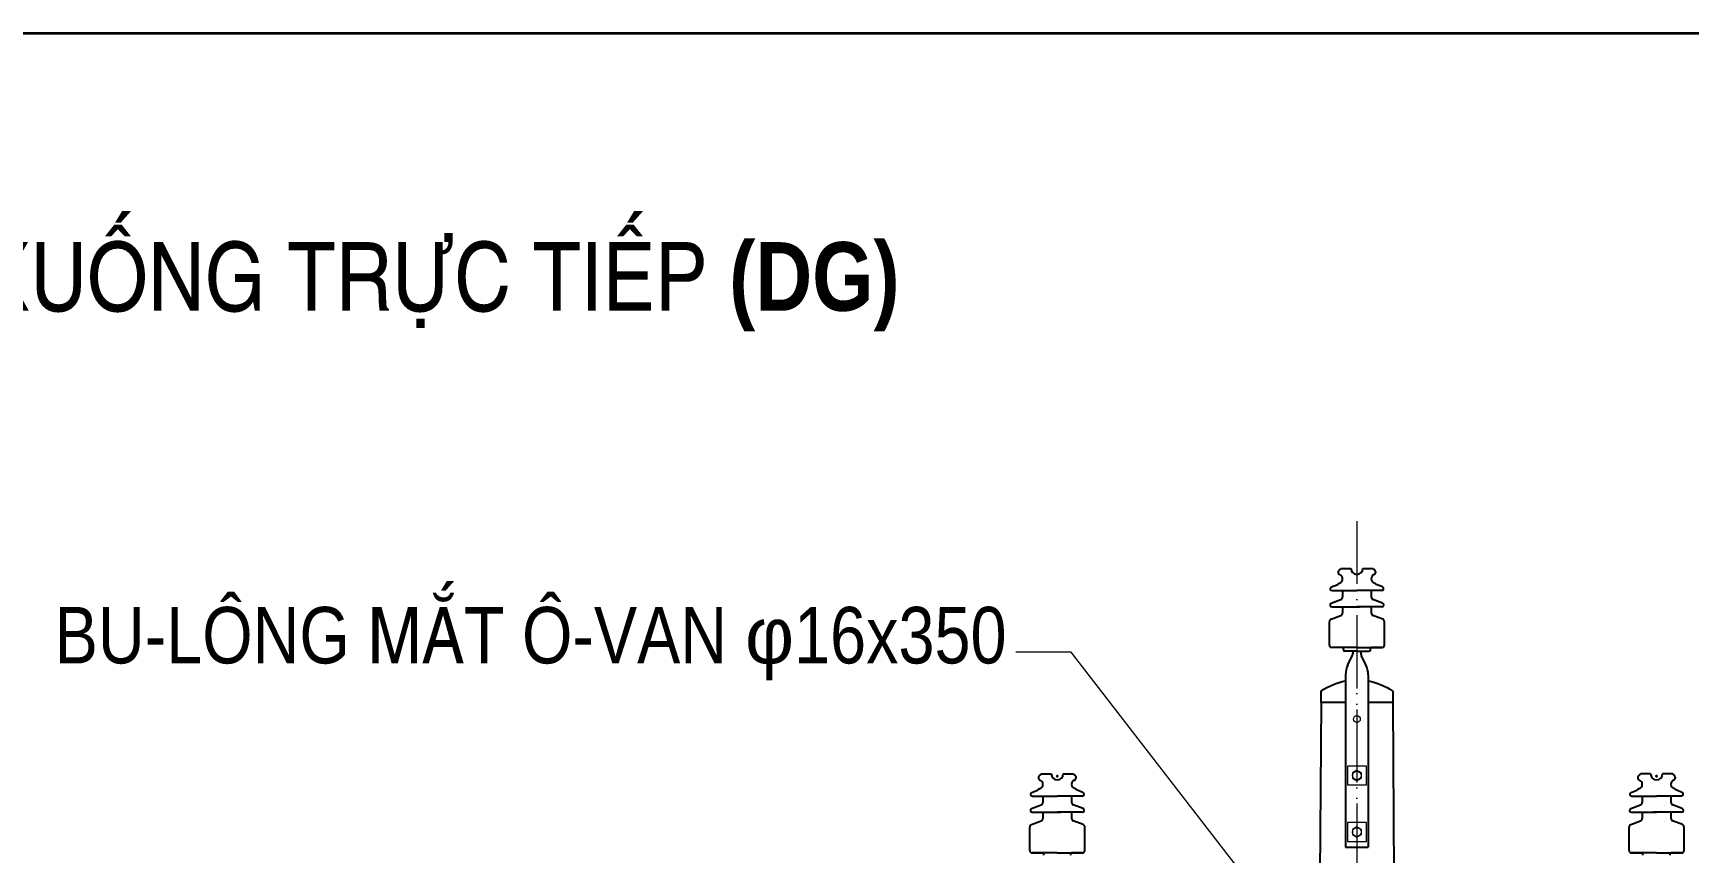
# Model space of a CAD drawing. Header units: millimetres. Extents: x -23083795 to 376618, y 113268 to 3804440.
# Drawn here: x 296974 to 298873, y 127719 to 128660 of the extents above; entities that cross this region are included whole.
import ezdxf

# ---------------------------------------------------------------- set-up
doc = ezdxf.new("R2010")
doc.units = ezdxf.units.MM
doc.header["$LTSCALE"] = 6
doc.linetypes.add('ACAD_ISO10W100', pattern=[18, 12, -3, 0, -3])
for name, color, linetype, lineweight in [('Netcoban', 4, 'Continuous', 25), ('Netlon', 5, 'Continuous', 40), ('netlonkhungten', 32, 'Continuous', 35), ('Nettim', 1, 'ACAD_ISO10W100', 5), ('Netvua', 3, 'Continuous', 20)]:
    doc.layers.add(name, color=color, linetype=linetype, lineweight=lineweight)
doc.styles.get("Standard").update_dxf_attribs({"font": 'VHELVCN_1.TTF', "height": 60})
doc.dimstyles.new('ISO-15', dxfattribs={"dimtxt": 2.5, "dimasz": 15, "dimexe": 15, "dimexo": 15, "dimgap": 10, "dimtad": 1, "dimtoh": 1, "dimdec": 0, "dimlfac": 0.5, "dimrnd": 1, "dimtxsty": 'Standard', "dimcen": 25, "dimclrd": 7, "dimclre": 7, "dimadec": 0, "dimazin": 0, "dimtfac": 1, "dimtdec": 0, "dimtmove": 0, "dimatfit": 3, "dimfxl": 1, "dimlwd": 0, "dimlwe": 0, "dimarcsym": 0})

msp = doc.modelspace()

# ---------------------------------------------------------------- linework, layer by layer
at = {"layer": 'Netcoban'}
for p, q in [((298473.9153, 128045.44901), (298485.58737, 128045.44901)), ((298499.42094, 128045.44901), (298511.09301, 128045.44901)), ((298463.19781, 128024.11625), (298470.53134, 128026.93132)), ((298463.97242, 128019.93683), (298492.50415, 128019.93683)), ((298471.79551, 128028.23643), (298472.63942, 128028.56038)), ((298476.07679, 128019.93683), (298476.07679, 128012.63512)), ((298521.03588, 128019.93683), (298492.50415, 128019.93683)), ((298508.93151, 128019.93683), (298508.93151, 128012.63512)), ((298513.2128, 128028.23643), (298512.36888, 128028.56038)), ((298521.81049, 128024.11625), (298514.47697, 128026.93132)), ((298462.97853, 128005.52739), (298474.13516, 128009.81002)), ((298463.75314, 128001.34797), (298492.50415, 128001.34797)), ((298476.07679, 128001.34797), (298476.07679, 127994.29398)), ((298488.61346, 128001.34797), (298496.39484, 128001.34797)), ((298521.25517, 128001.34797), (298492.50415, 128001.34797)), ((298508.93151, 128001.34797), (298508.93151, 127994.29398)), ((298522.02978, 128005.52739), (298510.87315, 128009.81002)), ((298460.94633, 127957.26003), (298460.94633, 127984.32639)), ((298462.88797, 127987.15149), (298474.13516, 127991.46888)), ((298522.12034, 127987.15149), (298510.87315, 127991.46888)), ((298524.06198, 127957.26003), (298524.06198, 127984.32639)), ((298492.50415, 127954.66624), (298463.54012, 127954.66624)), ((298476.94139, 127952.07244), (298476.94139, 127954.66624)), ((298492.50415, 127950.34325), (298478.67059, 127950.34325)), ((298482.1107, 127934.64829), (298487.06301, 127944.91588)), ((298488.13368, 127949.38017), (298488.15425, 127950.34325)), ((298492.50415, 127954.66624), (298521.46818, 127954.66624)), ((298492.50415, 127950.34325), (298506.33772, 127950.34325)), ((298496.87463, 127949.38017), (298496.85406, 127950.34325)), ((298502.89761, 127934.64829), (298497.9453, 127944.91588)), ((298508.06692, 127952.07244), (298508.06692, 127954.66624)), ((298521.46818, 127954.66624), (298508.93151, 127954.66624)), ((298479.53519, 127923.38002), (298479.53519, 127725.56087)), ((298505.47312, 127923.38002), (298505.47312, 127725.56087)), ((298505.47312, 127923.38002), (298505.47312, 127725.56087)), ((298451.43575, 127891.56367), (298450.12012, 127694.2192)), ((298533.57255, 127891.56367), (298534.88818, 127694.2192)), ((298128.11785, 127792.43698), (298128.96176, 127792.76093)), ((298130.23764, 127809.64957), (298141.90971, 127809.64957)), ((298155.74328, 127809.64957), (298167.41535, 127809.64957)), ((298169.53513, 127792.43698), (298168.69122, 127792.76093)), ((298815.47317, 127792.43698), (298816.31709, 127792.76093)), ((298829.26503, 127809.64957), (298817.59296, 127809.64957)), ((298854.77067, 127809.64957), (298843.0986, 127809.64957)), ((298856.89046, 127792.43698), (298856.04654, 127792.76093)), ((298119.30087, 127769.72795), (298130.4575, 127774.01058)), ((298119.52015, 127788.3168), (298126.85368, 127791.13188)), ((298120.29476, 127784.13738), (298148.82649, 127784.13738)), ((298132.39913, 127784.13738), (298132.39913, 127776.83568)), ((298177.35822, 127784.13738), (298148.82649, 127784.13738)), ((298165.25385, 127784.13738), (298165.25385, 127776.83568)), ((298178.35212, 127769.72795), (298167.19549, 127774.01058)), ((298178.13283, 127788.3168), (298170.79931, 127791.13188)), ((298806.65619, 127769.72795), (298817.81282, 127774.01058)), ((298806.87547, 127788.3168), (298814.209, 127791.13188)), ((298807.65008, 127784.13738), (298836.18181, 127784.13738)), ((298819.75445, 127784.13738), (298819.75445, 127776.83568)), ((298864.71354, 127784.13738), (298836.18181, 127784.13738)), ((298852.60917, 127784.13738), (298852.60917, 127776.83568)), ((298865.70744, 127769.72795), (298854.55081, 127774.01058)), ((298865.48816, 127788.3168), (298858.15463, 127791.13188)), ((298119.21031, 127751.35204), (298130.4575, 127755.66944)), ((298120.07548, 127765.54853), (298148.82649, 127765.54853)), ((298132.39913, 127765.54853), (298132.39913, 127758.49454)), ((298144.9358, 127765.54853), (298152.71718, 127765.54853)), ((298177.57751, 127765.54853), (298148.82649, 127765.54853)), ((298165.25385, 127765.54853), (298165.25385, 127758.49454)), ((298178.44268, 127751.35204), (298167.19549, 127755.66944)), ((298806.56563, 127751.35204), (298817.81282, 127755.66944)), ((298807.4308, 127765.54853), (298836.18181, 127765.54853)), ((298819.75445, 127765.54853), (298819.75445, 127758.49454)), ((298840.07251, 127765.54853), (298832.29112, 127765.54853)), ((298864.93283, 127765.54853), (298836.18181, 127765.54853)), ((298852.60917, 127765.54853), (298852.60917, 127758.49454)), ((298865.798, 127751.35204), (298854.55081, 127755.66944)), ((298117.26867, 127721.46058), (298117.26867, 127748.52694)), ((298180.38432, 127721.46058), (298180.38432, 127748.52694)), ((298804.62399, 127721.46058), (298804.62399, 127748.52694)), ((298867.73964, 127721.46058), (298867.73964, 127748.52694)), ((298148.82649, 127718.86679), (298119.86246, 127718.86679)), ((298119.86246, 127718.86679), (298132.39913, 127718.86679)), ((298133.26373, 127716.273), (298133.26373, 127718.86679)), ((298148.82649, 127718.86679), (298177.79052, 127718.86679)), ((298164.38926, 127716.273), (298164.38926, 127718.86679)), ((298177.79052, 127718.86679), (298165.25385, 127718.86679)), ((298479.53519, 127725.56087), (298505.47312, 127725.56087)), ((298807.21779, 127718.86679), (298819.75445, 127718.86679)), ((298836.18181, 127718.86679), (298807.21779, 127718.86679)), ((298820.61905, 127716.273), (298820.61905, 127718.86679)), ((298836.18181, 127718.86679), (298865.14584, 127718.86679)), ((298851.74458, 127716.273), (298851.74458, 127718.86679)), ((298865.14584, 127718.86679), (298852.60917, 127718.86679))]:
    msp.add_line(p, q, dxfattribs=at)
for points in [[(298479.53519, 127891.56367), (298451.43575, 127891.56367), (298451.43575, 127904.53264, -0.1077613261), (298479.53519, 127916.31574, -0.1077613261)], [(298505.47312, 127916.31574, -0.1077613261), (298533.57255, 127904.53264)]]:
    msp.add_lwpolyline(points, format="xyb", dxfattribs=at)
msp.add_lwpolyline([(298533.57255, 127904.53264), (298533.57255, 127891.56367), (298505.47312, 127891.56367)], dxfattribs=at)
for centre, radius, start, end in [((298473.9153, 128041.07972), 3.02609, 110.54948742, 252.76760364), ((298470.88921, 128033.4438), 5.18759, 289.71768049, 68.38172758), ((298472.16264, 128045.52603), 1.75435, 289.85049481, 357.48386624), ((298492.50415, 128045.44901), 6.91678, 180, 0), ((298514.1191, 128033.4438), 5.18759, 111.61827242, 250.28231951), ((298512.84567, 128045.52603), 1.75435, 182.51613376, 250.14950519), ((298511.09301, 128041.07972), 3.02609, 287.23239636, 69.45051258), ((298463.97242, 128022.09832), 2.16149, 111, 270), ((298472.56842, 128026.22295), 2.15673, 111, 160.82527507), ((298512.43989, 128026.22295), 2.15673, 19.17472493, 69), ((298521.03588, 128022.09832), 2.16149, 270, 69), ((298463.75314, 128003.50947), 2.16149, 111, 270), ((298473.0507, 128012.63512), 3.02609, 291, 0), ((298511.95761, 128012.63512), 3.02609, 180, 249), ((298521.25517, 128003.50947), 2.16149, 270, 69), ((298463.97242, 127984.32639), 3.02609, 111, 180), ((298473.0507, 127994.29398), 3.02609, 291, 0), ((298511.95761, 127994.29398), 3.02609, 180, 249), ((298521.03588, 127984.32639), 3.02609, 0, 69), ((298463.54012, 127957.26003), 2.59379, 180, 270), ((298478.67059, 127952.07244), 1.7292, 180, 270), ((298477.32867, 127949.61099), 10.80747, 334.25084615, 358.77620905), ((298507.67964, 127949.61099), 10.80747, 181.22379095, 205.74915385), ((298506.33772, 127952.07244), 1.7292, 270, 0), ((298521.46818, 127957.26003), 2.59379, 270, 0), ((298505.47312, 127923.38002), 25.93794, 154.25084615, 180), ((298479.53519, 127923.38002), 25.93794, 0, 25.74915385), ((298128.89076, 127790.4235), 2.15673, 111, 160.82527507), ((298130.23764, 127805.28027), 3.02609, 110.54948742, 252.76760364), ((298127.21155, 127797.64435), 5.18759, 289.71768049, 68.38172758), ((298128.48498, 127809.72658), 1.75435, 289.85049481, 357.48386624), ((298148.82649, 127809.64957), 6.91678, 180, 0), ((298170.44144, 127797.64435), 5.18759, 111.61827242, 250.28231951), ((298169.16801, 127809.72658), 1.75435, 182.51613376, 250.14950519), ((298167.41535, 127805.28027), 3.02609, 287.23239636, 69.45051258), ((298168.76223, 127790.4235), 2.15673, 19.17472493, 69), ((298816.24608, 127790.4235), 2.15673, 111, 160.82527507), ((298817.59296, 127805.28027), 3.02609, 110.54948742, 252.76760364), ((298814.56687, 127797.64435), 5.18759, 289.71768049, 68.38172758), ((298815.8403, 127809.72658), 1.75435, 289.85049481, 357.48386624), ((298836.18181, 127809.64957), 6.91678, 180, 0), ((298857.79676, 127797.64435), 5.18759, 111.61827242, 250.28231951), ((298856.52333, 127809.72658), 1.75435, 182.51613376, 250.14950519), ((298854.77067, 127805.28027), 3.02609, 287.23239636, 69.45051258), ((298856.11755, 127790.4235), 2.15673, 19.17472493, 69), ((298120.29476, 127786.29887), 2.16149, 111, 270), ((298129.37304, 127776.83568), 3.02609, 291, 0), ((298168.27995, 127776.83568), 3.02609, 180, 249), ((298177.35822, 127786.29887), 2.16149, 270, 69), ((298807.65008, 127786.29887), 2.16149, 111, 270), ((298816.72836, 127776.83568), 3.02609, 291, 0), ((298855.63527, 127776.83568), 3.02609, 180, 249), ((298864.71354, 127786.29887), 2.16149, 270, 69), ((298120.07548, 127767.71002), 2.16149, 111, 270), ((298129.37304, 127758.49454), 3.02609, 291, 0), ((298168.27995, 127758.49454), 3.02609, 180, 249), ((298177.57751, 127767.71002), 2.16149, 270, 69), ((298807.4308, 127767.71002), 2.16149, 111, 270), ((298816.72836, 127758.49454), 3.02609, 291, 0), ((298855.63527, 127758.49454), 3.02609, 180, 249), ((298864.93283, 127767.71002), 2.16149, 270, 69), ((298120.29476, 127748.52694), 3.02609, 111, 180), ((298177.35822, 127748.52694), 3.02609, 0, 69), ((298807.65008, 127748.52694), 3.02609, 111, 180), ((298864.71354, 127748.52694), 3.02609, 0, 69), ((298119.86246, 127721.46058), 2.59379, 180, 270), ((298177.79052, 127721.46058), 2.59379, 270, 0), ((298807.21779, 127721.46058), 2.59379, 180, 270), ((298865.14584, 127721.46058), 2.59379, 270, 0)]:
    msp.add_arc(centre, radius, start, end, dxfattribs=at)
at = {"layer": 'Netlon'}
for centre in [(298148.82649, 127806.96919), (298836.18181, 127806.96919)]:
    msp.add_circle(centre, 0.08646, dxfattribs=at)
at = {"layer": 'netlonkhungten'}
msp.add_lwpolyline([(290303.95978, 128659.81248), (310150.10347, 128659.81248), (310150.10347, 114283.45961), (290303.95978, 114283.45961)], close=True, dxfattribs=at)
at = {"layer": 'Nettim'}
for p, q in [((298492.50415, 128099.7869), (298492.50415, 126522.13251)), ((298492.50415, 127979.74282), (298492.50415, 127022.30243))]:
    msp.add_line(p, q, dxfattribs=at)
at = {"layer": 'Netvua'}
for points in [[(298481.69668, 127796.8902), (298503.31163, 127796.8902), (298503.31163, 127818.50515), (298481.69668, 127818.50515)], [(298492.50415, 127813.68778), (298487.31657, 127810.69273), (298487.31657, 127804.70262), (298492.50415, 127801.70756), (298497.69174, 127804.70262), (298497.69174, 127810.69273)], [(298481.69668, 127732.04536), (298503.31163, 127732.04536), (298503.31163, 127753.6603), (298481.69668, 127753.6603)], [(298492.50415, 127748.84294), (298487.31657, 127745.84789), (298487.31657, 127739.85778), (298492.50415, 127736.86272), (298497.69174, 127739.85778), (298497.69174, 127745.84789)]]:
    msp.add_lwpolyline(points, close=True, dxfattribs=at)
for centre, radius in [((298492.50415, 127872.54251), 3.89069), ((298492.50415, 127807.69767), 4.98539), ((298492.50415, 127742.85283), 4.98539)]:
    msp.add_circle(centre, radius, dxfattribs=at)

# ---------------------------------------------------------------- texts
at = {"insert": (297031.34134, 128368.61881), "char_height": 78.804495, "width": 2022.0994933, "attachment_point": 5}
msp.add_mtext('{\\fVNI-Helve-Condense|b1|i0|c0|p2;BOÄ NEO DAÂY ÑÔN XUOÁNG TRÖÏC TIEÁP (DG)}', dxfattribs=at)
at = {"layer": 'Netcoban', "insert": (298090.64113, 127916.79098), "char_height": 64.8448416, "attachment_point": 9}
msp.add_mtext('BU-LOÂNG MAÉT OÂ-VAN {\\fSymbol|b0|i0|c2|p16;f}16x350', dxfattribs=at)

# ---------------------------------------------------------------- leaders
at = {"layer": 'Netcoban'}
msp.add_leader([(298408.65515, 127633.64825), (298164.92045, 127949.2134), (298101.4486, 127949.2134)], dimstyle='ISO-15', override={"dimgap": 10, "dimtad": 0}, dxfattribs=at)

doc.saveas('drawing.dxf')
